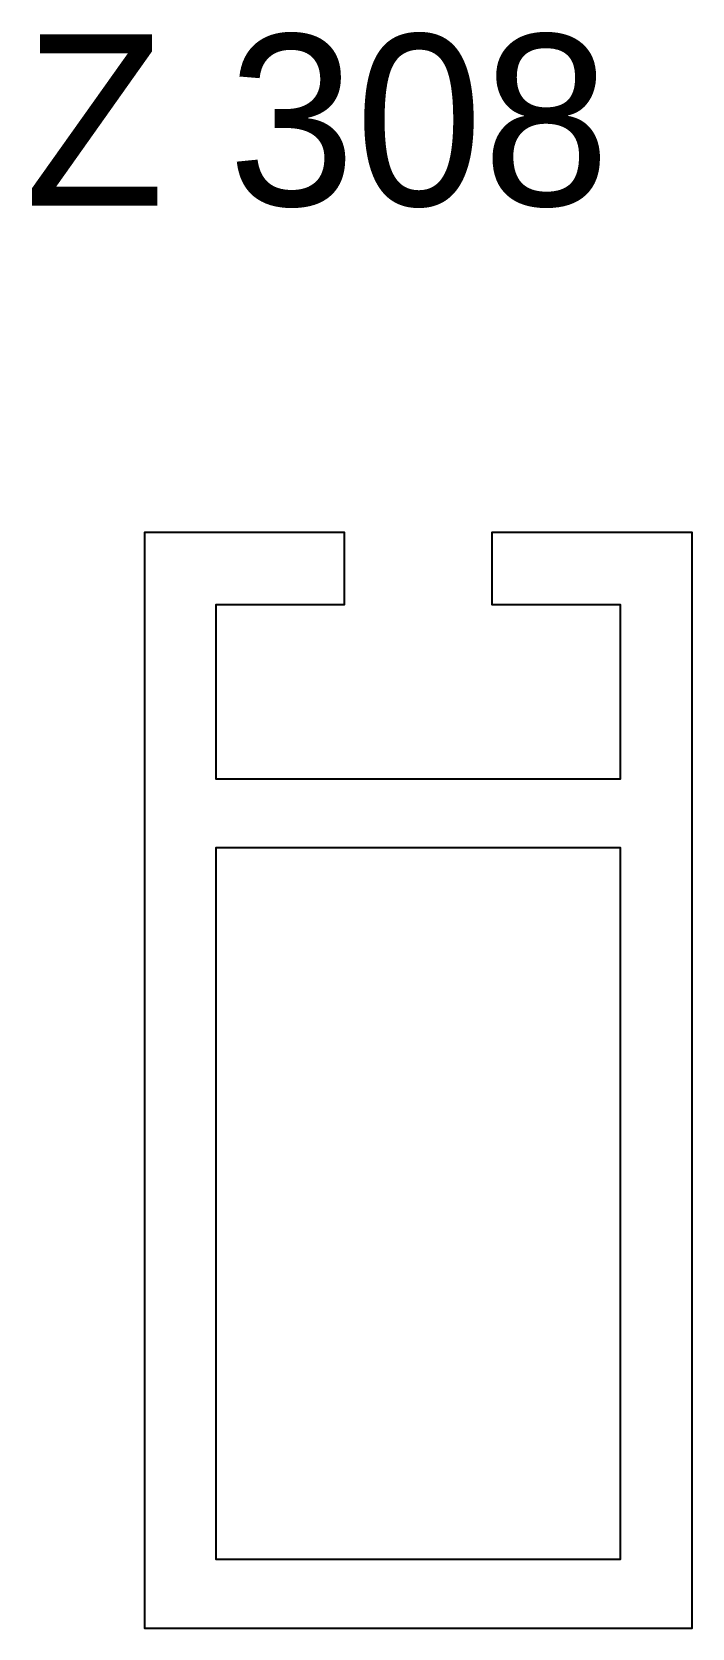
# Model space of a CAD drawing. Header units: millimetres. Extents: x -10.7 to 8.6, y -15.5 to 31.1.
import ezdxf

# ---------------------------------------------------------------- set-up
doc = ezdxf.new("R2010")
doc.units = ezdxf.units.MM
doc.header["$LTSCALE"] = 0.0125
doc.layers.add('Profil', color=7, linetype='Continuous')
doc.layers.add('Text_erfasst', color=3, linetype='Continuous')
doc.styles.add('gs25', font='gsimplex.shx', dxfattribs={"height": 25})

msp = doc.modelspace()

# ---------------------------------------------------------------- linework, layer by layer
at = {"layer": 'Profil'}
for points in [[(0.558, 9.301), (-5.342, 9.301), (-5.342, 14.401), (-1.592, 14.401), (-1.592, 16.501), (-7.442, 16.501), (-7.442, -15.499), (0.558, -15.499), (8.558, -15.499), (8.558, 16.501), (2.708, 16.501), (2.708, 14.401), (6.458, 14.401), (6.458, 9.301)], [(0.558, 7.301), (6.458, 7.301), (6.458, -13.499), (0.558, -13.499), (-5.342, -13.499), (-5.342, 7.301)]]:
    msp.add_lwpolyline(points, close=True, dxfattribs=at)

# ---------------------------------------------------------------- texts
at = {"layer": 'Text_erfasst', "style": 'gs25'}
msp.add_text('Z 308', height=5, dxfattribs=at).set_placement((-10.94, 26.049))

doc.saveas('drawing.dxf')
